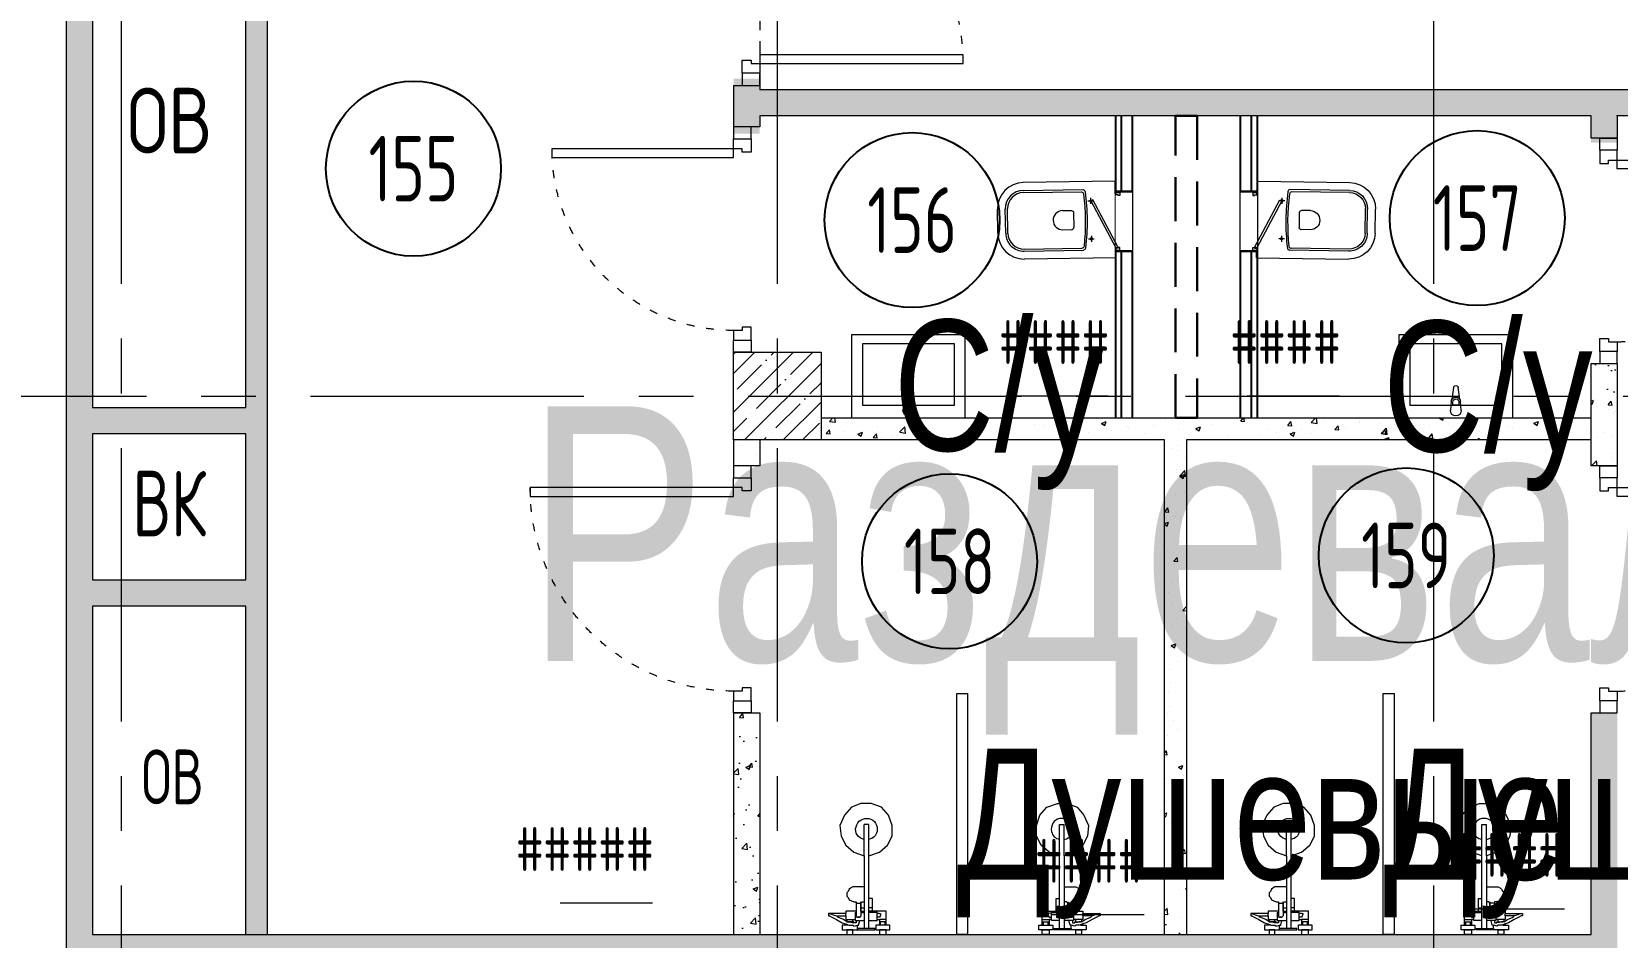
# Model space of a CAD drawing. Header units: millimetres. Extents: x -455656 to 9247092, y 0 to 412358.
# Drawn here: x -197642 to -190394, y 369785 to 373923 of the extents above; entities that cross this region are included whole.
import ezdxf
from ezdxf import colors
from ezdxf.entities.mleader import LeaderData, LeaderLine
from ezdxf.enums import TextEntityAlignment as Align
from ezdxf.math import Vec2, Vec3

# ---------------------------------------------------------------- set-up
doc = ezdxf.new("R2018")
doc.units = ezdxf.units.MM
doc.header["$MEASUREMENT"] = 0
doc.set_wipeout_variables(frame=1)
for name, pattern in [('ACAD_ISO03W100', [30, 12, -18]), ('ADSK_Штриховая_ш2 п1', [3, 2, -1]), ('CENTER', [2, 1.25, -0.25, 0.25, -0.25])]:
    doc.linetypes.add(name, pattern=pattern)
doc.layers.get('0').update_dxf_attribs({"color": 250, "lineweight": 9})
doc.layers.add('АР_Названия помещений', color=124, linetype='Continuous', lineweight=5, plot=False)
for name, color, linetype, lineweight in [('АР_Номер помещения', 1, 'Continuous', 25), ('АР_Помещения_площадь', 19, 'Continuous', 9), ('подлога', 250, 'Continuous', 9)]:
    doc.layers.add(name, color=color, linetype=linetype, lineweight=lineweight)
doc.styles.add('ICOCPEUR', font='isocpeur.TTF')
doc.styles.add('ISOCPEUR', font='isocpeur.TTF', dxfattribs={"width": 0.7})
doc.styles.get("Standard").update_dxf_attribs({"font": 'isocpeur.TTF'})
pattern_1 = [(50, (0, 247657.5), (215.17805, -18.82564), [22.5, -247.5]), (355, (0, 247657.5), (-41.6254, 225.65764), [18, -198]), (100.45144, (17.93, 247655.93), (173.55265, 206.832), [19.12206, -210.34263]), (46.1842, (0, 247717.5), (320.1724, -49.65578), [33.75, -371.25]), (96.63564, (26.68, 247713.36), (280.3986, 292.2356), [28.6831, -315.51413]), (351.18416, (0, 247717.5), (280.3986, 292.2356), [27, -297]), (21, (30, 247702.5), (179.07212, -120.78567), [22.5, -247.5]), (326, (30, 247702.5), (72.9946, 217.54501), [18, -198]), (71.45144, (44.92, 247692.43), (252.06671, 96.75935), [19.12206, -210.34263]), (37.5, (0, 247657.5), (3.647957, 99.868156), [0, -195.6, 0, -201, 0, -198.75]), (7.5, (0, 247657.5), (78.92086, 118.323514), [0, -114.6, 0, -191.1, 0, -75.75]), (327.5, (-66.9, 247657.5), (160.14673, -6.766462), [0, -75, 0, -234, 0, -310.5]), (317.5, (-96.9, 247657.5), (174.95585, 30.031495), [0, -97.5, 0, -155.4, 0, -220.5])]

# ---------------------------------------------------------------- blocks, each defined once
blk = doc.blocks.new('*U456')
for points in [[(-55, -80), (-55, 0), (-115, 0), (-115, -40), (-100, -40), (-100, -80), (-55, -80)], [(0, 0), (0, -80), (-55, -80), (-55, 0), (0, 0)], [(-1130, 0), (-1130, -80), (-1075, -80), (-1075, 0), (-1130, 0)], [(-1075, -80), (-1075, 0), (-1015, 0), (-1015, -40), (-1030, -40), (-1030, -80), (-1075, -80)]]:
    blk.add_lwpolyline(points)
blk.add_lwpolyline([(-100, -80), (-100, -1010), (-140, -1010), (-140, -80)], close=True)
at = {"linetype": 'ACAD_ISO03W100', "ltscale": 3}
blk.add_arc((-100, -80), 930, 180, 270, dxfattribs=at)
blk = doc.blocks.new('*U458')
for points in [[(-55, -80), (-55, 0), (-115, 0), (-115, -40), (-100, -40), (-100, -80), (-55, -80)], [(0, 0), (0, -80), (-55, -80), (-55, 0), (0, 0)], [(-1030, 0), (-1030, -80), (-975, -80), (-975, 0), (-1030, 0)], [(-975, -80), (-975, 0), (-915, 0), (-915, -40), (-930, -40), (-930, -80), (-975, -80)]]:
    blk.add_lwpolyline(points)
blk.add_lwpolyline([(-100, -80), (-100, -910), (-140, -910), (-140, -80)], close=True)
at = {"linetype": 'ACAD_ISO03W100', "ltscale": 3}
blk.add_arc((-100, -80), 830, 180, 270, dxfattribs=at)
blk = doc.blocks.new('*U457')
for points in [[(0, 0), (0, -80), (55, -80), (55, 0), (0, 0)], [(55, -80), (55, 0), (115, 0), (115, -40), (100, -40), (100, -80), (55, -80)], [(1075, -80), (1075, 0), (1015, 0), (1015, -40), (1030, -40), (1030, -80), (1075, -80)], [(1130, 0), (1130, -80), (1075, -80), (1075, 0), (1130, 0)]]:
    blk.add_lwpolyline(points)
blk.add_lwpolyline([(100, -80), (100, -1010), (140, -1010), (140, -80)], close=True)
at = {"linetype": 'ACAD_ISO03W100', "ltscale": 3}
blk.add_arc((100, -80), 930, 270, 0, dxfattribs=at)
blk = doc.blocks.new('*U44')
at = {"layer": 'АР_Номер помещения', "color": 7}
blk.add_circle((-456.4, -1236.9), 400, dxfattribs=at)
at = {"layer": 'АР_Помещения_площадь', "color": 7}
blk.add_line((636.2, -4593.6), (213.9, -4593.6), dxfattribs=at)
at = {"color": 7, "style": 'ISOCPEUR', "width": 0.7, "flags": 1}
blk.add_attdef('КАТЕГОРИЯ', (-499.2, -2092.2), '', height=250, dxfattribs=at)
at = {"layer": 'АР_Номер помещения', "color": 7, "style": 'ISOCPEUR', "width": 0.7}
blk.add_attdef('НОМЕР_ПОМЕЩЕНИЯ', text='', height=300, dxfattribs=at).set_placement((-456.4, -1236.9), align=Align.MIDDLE_CENTER)
at = {"layer": 'АР_Помещения_площадь', "color": 7, "lineweight": 30, "width": 0.7, "flags": 104}
blk.add_attdef('ИМЯ_ПОМЕЩЕНИЯ', text='', height=100, dxfattribs=at).set_placement((157.6, 1217.1), align=Align.MIDDLE_CENTER)
at = {"layer": 'АР_Помещения_площадь', "color": 7, "style": 'ISOCPEUR', "width": 0.7}
blk.add_attdef('ПЛОЩАДЬ_ПОМЕЩЕНИЯ', text='', height=200, dxfattribs=at).set_placement((641.1, -4347.1), align=Align.MIDDLE_RIGHT)
blk = doc.blocks.new('*U48')
at = {"layer": 'АР_Номер помещения', "color": 7}
blk.add_circle((-365, -1371.3), 400, dxfattribs=at)
at = {"layer": 'АР_Помещения_площадь', "color": 7}
blk.add_line((358.9, -2987.4), (-63.4, -2987.4), dxfattribs=at)
at = {"color": 7, "style": 'ISOCPEUR', "width": 0.7, "flags": 1}
blk.add_attdef('КАТЕГОРИЯ', (-499.2, -2092.2), '', height=250, dxfattribs=at)
at = {"layer": 'АР_Номер помещения', "color": 7, "style": 'ISOCPEUR', "width": 0.7}
blk.add_attdef('НОМЕР_ПОМЕЩЕНИЯ', text='', height=300, dxfattribs=at).set_placement((-365, -1371.3), align=Align.MIDDLE_CENTER)
at = {"layer": 'АР_Помещения_площадь', "color": 7, "lineweight": 30, "width": 0.7, "flags": 104}
blk.add_attdef('ИМЯ_ПОМЕЩЕНИЯ', text='', height=100, dxfattribs=at).set_placement((157.6, 1217.1), align=Align.MIDDLE_CENTER)
at = {"layer": 'АР_Помещения_площадь', "color": 7, "style": 'ISOCPEUR', "width": 0.7}
blk.add_attdef('ПЛОЩАДЬ_ПОМЕЩЕНИЯ', text='', height=200, dxfattribs=at).set_placement((363.8, -2740.9), align=Align.MIDDLE_RIGHT)
blk = doc.blocks.new('*U103')
at = {"layer": 'АР_Номер помещения', "color": 7}
blk.add_circle((-513.5, -1398.4), 400, dxfattribs=at)
at = {"layer": 'АР_Помещения_площадь', "color": 7}
blk.add_line((375.9, -3013.9), (-46.5, -3013.9), dxfattribs=at)
at = {"color": 7, "style": 'ISOCPEUR', "width": 0.7, "flags": 1}
blk.add_attdef('КАТЕГОРИЯ', (-499.2, -2092.2), '', height=250, dxfattribs=at)
at = {"layer": 'АР_Номер помещения', "color": 7, "style": 'ISOCPEUR', "width": 0.7}
blk.add_attdef('НОМЕР_ПОМЕЩЕНИЯ', text='', height=300, dxfattribs=at).set_placement((-513.5, -1398.4), align=Align.MIDDLE_CENTER)
at = {"layer": 'АР_Помещения_площадь', "color": 7, "lineweight": 30, "width": 0.7, "flags": 104}
blk.add_attdef('ИМЯ_ПОМЕЩЕНИЯ', text='', height=100, dxfattribs=at).set_placement((157.6, 1217.1), align=Align.MIDDLE_CENTER)
at = {"layer": 'АР_Помещения_площадь', "color": 7, "style": 'ISOCPEUR', "width": 0.7}
blk.add_attdef('ПЛОЩАДЬ_ПОМЕЩЕНИЯ', text='', height=200, dxfattribs=at).set_placement((380.8, -2767.4), align=Align.MIDDLE_RIGHT)
blk = doc.blocks.new('*U49')
at = {"layer": 'АР_Номер помещения', "color": 7}
blk.add_circle((-6845.3, -2943.8), 400, dxfattribs=at)
at = {"layer": 'АР_Помещения_площадь', "color": 7}
blk.add_line((-5948.9, -3748.1), (-6371.3, -3748.1), dxfattribs=at)
at = {"color": 7, "style": 'ISOCPEUR', "width": 0.7, "flags": 1}
blk.add_attdef('КАТЕГОРИЯ', (-499.2, -2092.2), '', height=250, dxfattribs=at)
at = {"layer": 'АР_Номер помещения', "color": 7, "style": 'ISOCPEUR', "width": 0.7}
blk.add_attdef('НОМЕР_ПОМЕЩЕНИЯ', text='', height=300, dxfattribs=at).set_placement((-6845.3, -2943.8), align=Align.MIDDLE_CENTER)
at = {"layer": 'АР_Помещения_площадь', "color": 7, "lineweight": 30, "width": 0.7, "flags": 104}
blk.add_attdef('ИМЯ_ПОМЕЩЕНИЯ', text='', height=100, dxfattribs=at).set_placement((157.6, 1217.1), align=Align.MIDDLE_CENTER)
at = {"layer": 'АР_Помещения_площадь', "color": 7, "style": 'ISOCPEUR', "width": 0.7}
blk.add_attdef('ПЛОЩАДЬ_ПОМЕЩЕНИЯ', text='', height=200, dxfattribs=at).set_placement((-5944, -3501.6), align=Align.MIDDLE_RIGHT)
blk = doc.blocks.new('*U50')
at = {"layer": 'АР_Номер помещения', "color": 7}
blk.add_circle((-6458.5, -2731.2), 400, dxfattribs=at)
at = {"layer": 'АР_Помещения_площадь', "color": 7}
blk.add_line((-7088.2, -3544.6), (-7510.5, -3544.6), dxfattribs=at)
at = {"color": 7, "style": 'ISOCPEUR', "width": 0.7, "flags": 1}
blk.add_attdef('КАТЕГОРИЯ', (-499.2, -2092.2), '', height=250, dxfattribs=at)
at = {"layer": 'АР_Номер помещения', "color": 7, "style": 'ISOCPEUR', "width": 0.7}
blk.add_attdef('НОМЕР_ПОМЕЩЕНИЯ', text='', height=300, dxfattribs=at).set_placement((-6458.5, -2731.2), align=Align.MIDDLE_CENTER)
at = {"layer": 'АР_Помещения_площадь', "color": 7, "lineweight": 30, "width": 0.7, "flags": 104}
blk.add_attdef('ИМЯ_ПОМЕЩЕНИЯ', text='', height=100, dxfattribs=at).set_placement((157.6, 1217.1), align=Align.MIDDLE_CENTER)
at = {"layer": 'АР_Помещения_площадь', "color": 7, "style": 'ISOCPEUR', "width": 0.7}
blk.add_attdef('ПЛОЩАДЬ_ПОМЕЩЕНИЯ', text='', height=200, dxfattribs=at).set_placement((-7083.3, -3298.1), align=Align.MIDDLE_RIGHT)
blk = doc.blocks.new('Из_буфера15266')
at = {"lineweight": 0, "ltscale": 100, "transparency": 33554687}
for points in [[(-13.2, -338.7), (-60.9, -354.5), (-97.9, -386.3), (-119.1, -428.6), (-119.1, -476.2), (-103.2, -523.9), (-71.4, -560.9), (-23.8, -576.8), (23.8, -576.8), (66.1, -560.9), (97.9, -523.9), (119.1, -476.2), (113.8, -428.6), (92.6, -386.3), (55.6, -354.5), (7.9, -338.7), (7.9, -195.8), (23.8, -195.8), (34.4, -195.8), (50.3, -195.8), (60.9, -195.8), (71.4, -190.5), (76.7, -185.2), (82, -174.6), (87.3, -169.3), (87.3, -158.7), (87.3, -153.5), (82, -148.2), (82, -148.2), (76.7, -137.6), (76.7, -137.6), (66.1, -132.3), (55.6, -127), (50.3, -127), (45, -127), (45, -105.8), (45, -84.7), (92.6, -84.7), (92.6, -74.1), (166.7, -74.1), (172, -74.1), (172, -68.8), (172, -63.5), (166.7, -63.5), (156.1, -58.2), (134.9, -47.6), (108.5, -31.7), (92.6, -26.5), (92.6, -21.2), (108.5, -21.2), (108.5, 0), (39.7, 0), (39.7, -21.2), (39.7, -21.2), (39.7, -21.2), (34.4, -21.2), (34.4, -21.2), (29.1, -42.3), (7.9, -42.3), (7.9, -5.3), (39.7, -5.3), (39.7, 0), (-39.7, 0), (-39.7, -5.3), (-13.2, -5.3), (-13.2, -42.3), (-50.3, -42.3), (-50.3, -47.6), (-60.9, -47.6), (-60.9, -37), (-60.9, -37), (-60.9, -21.2), (-45, -21.2), (-45, 0), (-108.5, 0), (-108.5, -21.2), (-92.6, -21.2), (-92.6, -37), (-92.6, -37), (-92.6, -47.6), (-92.6, -47.6), (-92.6, -84.7), (-29.1, -84.7)], [(-92.6, -21.2), (-60.9, -21.2)], [(-92.6, -37), (-60.9, -37)], [(-92.6, -47.6), (-60.9, -47.6)], [(-87.3, -21.2), (-87.3, -37)], [(-66.1, -21.2), (-66.1, -37)], [(-50.3, -47.6), (-50.3, -79.4)], [(-13.2, -5.3), (7.9, -5.3)], [(-13.2, -42.3), (-13.2, -142.9)], [(7.9, -195.8), (7.9, -42.3)], [(23.8, -63.5), (23.8, -63.5), (23.8, -63.5), (29.1, -58.2), (29.1, -58.2), (29.1, -58.2), (29.1, -58.2), (34.4, -58.2), (39.7, -58.2), (39.7, -58.2), (39.7, -58.2), (39.7, -58.2), (45, -58.2), (45, -63.5), (45, -63.5)], [(23.8, -105.8), (23.8, -63.5)], [(45, -42.3), (29.1, -42.3)], [(34.4, -58.2), (29.1, -58.2)], [(34.4, -58.2), (34.4, -58.2)], [(39.7, -58.2), (34.4, -58.2)], [(55.6, -15.9), (39.7, -21.2)], [(39.7, -58.2), (39.7, -58.2)], [(45, -63.5), (45, -63.5)], [(45, -84.7), (45, -63.5)], [(50.3, -47.6), (50.3, -47.6)], [(50.3, -52.9), (50.3, -47.6)], [(50.3, -79.4), (50.3, -47.6)], [(50.3, -58.2), (50.3, -52.9)], [(55.6, -15.9), (55.6, -15.9)], [(60.9, -21.2), (55.6, -15.9)], [(55.6, -31.7), (55.6, -31.7)], [(76.7, -37), (55.6, -31.7)], [(92.6, -26.5), (76.7, -21.2), (60.9, -21.2)], [(60.9, -37), (66.1, -37), (82, -37), (82, -37)], [(87.3, -47.6), (60.9, -47.6)], [(66.1, -31.7), (66.1, -37)], [(87.3, -37), (76.7, -37)], [(82, -21.2), (92.6, -21.2)], [(92.6, -63.5), (92.6, -74.1)], [(166.7, -74.1), (150.8, -68.8), (134.9, -63.5)], [(-50.3, -79.4), (-13.2, -79.4)], [(-29.1, -84.7), (-29.1, -142.9), (-23.8, -142.9), (-23.8, -142.9), (-23.8, -142.9), (-18.5, -142.9), (-13.2, -142.9), (-13.2, -142.9), (-13.2, -338.7)], [(-29.1, -84.7), (-13.2, -84.7)], [(-29.1, -100.5), (-13.2, -100.5)], [(23.8, -79.4), (7.9, -79.4)], [(23.8, -84.7), (7.9, -84.7)], [(23.8, -100.5), (7.9, -100.5)], [(13.2, -127), (7.9, -127)], [(18.5, -127), (13.2, -127)], [(23.8, -121.7), (18.5, -127)], [(23.8, -84.7), (23.8, -127)], [(23.8, -127), (23.8, -105.8)], [(45, -121.7), (34.4, -121.7), (23.8, -121.7)], [(50.3, -79.4), (45, -79.4)], [(45, -127), (45, -121.7)], [(166.7, -74.1), (166.7, -74.1)], [(-13.2, -338.7), (-13.2, -481.5)], [(7.9, -338.7), (7.9, -481.5)], [(-13.2, -481.5), (7.9, -481.5)]]:
    blk.add_lwpolyline(points, dxfattribs=at)
for points in [[(-92.6, 0), (-60.9, 0), (-60.9, 21.2), (-92.6, 21.2)], [(60.9, 0), (87.3, 0), (87.3, 21.2), (60.9, 21.2)], [(39.7, -21.2), (39.7, -21.2)], [(50.3, -42.3), (45, -42.3), (45, -31.7), (55.6, -31.7), (55.6, -31.7), (55.6, -37), (60.8, -37), (60.8, -47.6), (50.3, -47.6)], [(87.3, -47.6), (87.3, -37), (103.2, -47.6), (129.6, -58.2), (134.9, -63.5), (92.6, -63.5), (92.6, -47.6)]]:
    blk.add_lwpolyline(points, close=True, dxfattribs=at)
for points, knots in [([(-50.3, -74.1), (-55.6, -79.4), (-60.9, -74.1), (-66.1, -74.1), (-66.1, -68.8), (-66.1, -63.5), (-60.9, -58.2), (-55.6, -58.2), (-55.6, -58.2), (-50.3, -58.2)], [0, 0, 0, 0, 1, 1, 1, 2, 2, 2, 3, 3, 3, 3]), ([(7.9, -412.7), (34.4, -418), (55.6, -444.5), (45, -471), (39.7, -497.4), (13.2, -513.3), (-13.2, -508), (-39.7, -502.7), (-55.6, -476.2), (-50.3, -449.8), (-45, -428.6), (-34.4, -418), (-13.2, -412.7)], [0, 0, 0, 0, 1, 1, 1, 2, 2, 2, 3, 3, 3, 4, 4, 4, 4])]:
    blk.add_open_spline(points, degree=3, knots=knots, dxfattribs=at)
blk = doc.blocks.new('унитаз поликлиники')
for p, q in [((0, 175), (0, -175)), ((0, 175), (420, 175)), ((125.6, 86.7), (99.5, 86.7)), ((112.4, 73.1), (112.4, 100.2)), ((420, 138.7), (149.6, 138.7)), ((420, 129), (156.8, 128.7)), ((191.9, -33.7), (191.9, 33.7)), ((242.4, 43.7), (201.9, 43.7)), ((494, 57.1), (494, -57.1)), ((504, 55), (504, -55)), ((540, 55), (540, -55)), ((242.4, -43.7), (201.9, -43.7)), ((125.5, -86.5), (99.4, -86.5)), ((112.3, -73), (112.3, -100.1)), ((420, -139), (147.9, -138.7)), ((420, -129), (155.2, -128.7)), ((0, -175), (420, -175))]:
    blk.add_line(p, q)
for centre, radius, start, end in [((420, 55), 120, 0, 90), ((420.5, 55.2), 83.5, 359.86187, 90.33349), ((420, 55), 74, 0, 90), ((242.4, 0), 43.7, 270, 90), ((420, -55), 120, 270, 0), ((420, -55), 84, 270, 0), ((420, -55), 74, 270, 358.40182)]:
    blk.add_arc(centre, radius, start, end)
at = {"extrusion": (0, 0, -1)}
for centre, major_axis, ratio, start_param, end_param in [((112.4, 86.8), (3.55, 3.55), 1, 5.504025, 11.78721), ((1158.1, 0), (-731, -726.4), 0.993775, 0.659849, 0.910919), ((984.1, 0), (-23.4, -941.4), 0.89728, 1.422258, 1.677847), ((149.5, 127.3), (-5.6, -10.5), 0.821373, 1.269211, 2.570669), ((154.4, 119.8), (-5.61, -7.72), 0.798093, 1.232924, 2.686723), ((201.9, -33.5), (4.12, -9.49), 0.964797, 0.42926, 1.943413), ((147.9, -127.5), (5.4, -10.4), 0.836443, 0.56114, 1.877577), ((155.2, -117.5), (5.3, -10.4), 0.842984, 0.549902, 1.8819)]:
    blk.add_ellipse(centre, major_axis=major_axis, ratio=ratio, start_param=start_param, end_param=end_param, dxfattribs=at)
for centre, major_axis, ratio, start_param, end_param in [((201.9, 33.5), (4.12, 9.49), 0.964797, 0.42926, 1.943413), ((112.3, -86.6), (3.54, -3.55), 1, 5.504025, 11.78721)]:
    blk.add_ellipse(centre, major_axis=major_axis, ratio=ratio, start_param=start_param, end_param=end_param)
blk = doc.blocks.new('Из_буфера27431')
at = {"linetype": 'Continuous', "lineweight": 5}
for p, q in [((-138.5, 11.1), (-85.6, 17.7)), ((-138.5, 11.1), (-85.6, 17.7)), ((-76.1, 21), (-34.1, 25)), ((-76.1, 21), (-34.1, 25)), ((-59, 13.6), (-73.9, 13.6)), ((-59, 13.6), (-73.9, 13.6)), ((-59, -13.6), (-59, 13.6)), ((-59, -13.6), (-59, 13.6)), ((-85.6, -17.7), (-138.5, -11.1)), ((-85.6, -17.7), (-138.5, -11.1)), ((-34.1, -25), (-76.1, -21)), ((-34.1, -25), (-76.1, -21)), ((-73.9, -13.6), (-59, -13.6)), ((-73.9, -13.6), (-59, -13.6))]:
    blk.add_line(p, q, dxfattribs=at)
for points in [[(0, -260), (-380, -260), (-380, 260), (0, 260)], [(-59, -210), (-339.1, -210), (-339.1, 210), (-59, 210)], [(-59, -210), (-339.1, -210), (-339.1, 210), (-59, 210)]]:
    blk.add_lwpolyline(points, close=True, dxfattribs=at)
for centre, radius, start, end in [((-137.1, 0), 11.2, 97.13892, 262.86108), ((-137.1, 0), 11.2, 97.13892, 262.86108), ((-74.2, 0), 21.1, 122.77103, 237.22897), ((-74.2, 0), 21.1, 122.77103, 237.22897), ((-73.9, 0), 13.6, 90, 270), ((-73.9, 0), 13.6, 90, 270), ((-74.2, 0), 21.1, 95.16961, 122.77103), ((-74.2, 0), 21.1, 95.16961, 122.77103), ((-34.1, 0), 25, 270, 90), ((-34.1, 0), 25, 270, 90), ((-74.2, 0), 21.1, 237.22897, 264.83039), ((-74.2, 0), 21.1, 237.22897, 264.83039)]:
    blk.add_arc(centre, radius, start, end, dxfattribs=at)
blk = doc.blocks.new('_DotSmall')
at = {"color": 0, "linetype": 'ByBlock', "const_width": 0.5}
blk.add_lwpolyline([(-0.0625, 0, 1), (0.0625, 0, 1)], format="xyb", close=True, dxfattribs=at)
blk = doc.blocks.new('*U563')
at = {"color": 7}
blk.add_wipeout([(-565, 60), (445, 60), (445, -218), (-565, -218)], dxfattribs=at)
for p, q in [((-530, 60), (-565, 60)), ((-550, 60), (-550, -10)), ((-550, -10), (-550, 60)), ((-510, 60), (-530, 60)), ((-510, 20), (-510, 60)), ((-500, 20), (-510, 20)), ((-500, -10), (-500, 20)), ((380, -10), (380, 20)), ((380, 20), (390, 20)), ((390, 20), (390, 60)), ((390, 60), (410, 60)), ((410, 60), (445, 60)), ((430, 60), (430, -10)), ((430, -10), (430, 60)), ((-565, -10), (-530, -10)), ((-530, -10), (-500, -10)), ((410, -10), (380, -10)), ((445, -10), (410, -10))]:
    blk.add_line(p, q)
at = {"lineweight": 30}
for p, q in [((-565, 60), (-565, -218)), ((445, 60), (445, -218))]:
    blk.add_line(p, q, dxfattribs=at)
blk.add_lwpolyline([(389, 60), (370, 25), (-424, 448), (-406, 483)], close=True)

msp = doc.modelspace()

# ---------------------------------------------------------------- hatches: boundary and pattern name
at = {"layer": 'подлога', "ltscale": 100}
h = msp.add_hatch(dxfattribs=at)
h.set_pattern_fill('AR-CONC', color=256, scale=30)
h.set_pattern_definition(pattern_1)
h.paths.add_polyline_path([(-197233.9, 372205.9), (-197363.9, 372205.9), (-197363.9, 372258.2), (-197483.9, 372258.2), (-197483.9, 368756.6, 0.095251), (-197363.9, 368800.8), (-197363.9, 369677.8), (-197363.9, 369677.8), (-197233.9, 369677.8), (-197233.9, 369797.8), (-197364.1, 369797.8), (-197364.1, 369798.2), (-197364.1, 371298.2), (-197233.9, 371298.2), (-197233.9, 371418.2), (-197363.9, 371418.2), (-197363.9, 372085.9), (-197233.9, 372085.9)])
h.paths.add_polyline_path([(-196563.9, 372258.2), (-196663.9, 372258.2), (-196663.9, 372205.9), (-197233.9, 372205.9), (-197233.9, 372085.9), (-196663.9, 372085.9), (-196663.9, 371418.2), (-197233.9, 371418.2), (-197233.9, 371298.2), (-196764.1, 371298.2), (-196663.9, 371298.2), (-196663.9, 369797.8), (-196563.9, 369797.8)])
h.paths.add_polyline_path([(-196563.9, 375008.2), (-196663.9, 375008.2), (-196663.9, 372258.2), (-196563.9, 372258.2)])
h.paths.add_polyline_path([(-197363.9, 375008.2), (-197483.9, 375008.2), (-197483.9, 372258.2), (-197363.9, 372258.2)])
h = msp.add_hatch(dxfattribs=at)
h.set_pattern_fill('AR-CONC', color=256, scale=30)
h.set_pattern_definition(pattern_1)
h.paths.add_polyline_path([(-194313.9, 373708.3), (-194433.9, 373708.3), (-194433.9, 373458.2), (-194313.9, 373458.2), (-194313.9, 373538.4), (-190513.9, 373538.4), (-190513.9, 373416.7), (-190393.9, 373416.7), (-190393.9, 373538.4), (-188033.9, 373538.4), (-188033.9, 372058.4), (-187913.9, 372058), (-187913.9, 373658.4), (-194313.9, 373658.4)])
h = msp.add_hatch(dxfattribs=at)
h.set_pattern_fill('ANSI35', color=256, scale=500)
h.set_pattern_definition([(45, (-1151486.01, 412329.66), (-88.388348, 88.388348), []), (45, (-1151397.63, 412329.66), (-88.388348, 88.388348), [156.25, -31.25, 0, -31.25])])
h.paths.add_polyline_path([(-194033.9, 372458.2), (-194433.9, 372458.2), (-194433.9, 372058.2), (-194033.9, 372058.2)])
h = msp.add_hatch(dxfattribs=at)
h.set_pattern_fill('AR-CONC', color=256, scale=30)
h.set_pattern_definition(pattern_1)
h.paths.add_polyline_path([(-190393.9, 372416.7), (-190513.9, 372416.7), (-190513.9, 371939.9), (-190393.9, 371939.9)])
h = msp.add_hatch(dxfattribs=at)
h.set_pattern_fill('AR-CONC', color=256, scale=30)
h.set_pattern_definition(pattern_1)
h.paths.add_polyline_path([(-192463.9, 372058.2), (-192463.9, 369797.8), (-192363.9, 369797.8), (-192363.9, 372058.2), (-190513.9, 372058.2), (-190513.9, 372158.2), (-192136.1, 372158.2), (-192136.1, 372162.3), (-192236.1, 372162.3), (-192236.1, 372158.2), (-192536.8, 372158.2), (-192536.8, 372157.4), (-192636.8, 372157.4), (-192636.8, 372158.2), (-194033.9, 372158.2), (-194033.9, 372058.2)])
h = msp.add_hatch(dxfattribs=at)
h.set_pattern_fill('AR-CONC', color=256, scale=30)
h.set_pattern_definition(pattern_1)
h.paths.add_polyline_path([(-194313.9, 372058.2), (-194433.9, 372058.2), (-194433.9, 371939.9), (-194313.9, 371939.9)])
h = msp.add_hatch(dxfattribs=at)
h.set_pattern_fill('AR-CONC', color=256, scale=30)
h.set_pattern_definition(pattern_1)
h.paths.add_polyline_path([(-190393.9, 370809.9), (-190513.9, 370809.9), (-190513.9, 369797.8), (-197362.4, 369797.8), (-197362.4, 369677.8), (-190513.9, 369677.8), (-190513.9, 369106), (-197363.9, 369106), (-197363.9, 368986), (-190513.9, 368986), (-190513.9, 368980.1), (-190513.9, 368980.1), (-190513.9, 368541.8), (-190513.9, 366178.2), (-190613.2, 366178.2), (-190613.2, 366058.2), (-188433.9, 366058.2), (-188433.9, 366178.2), (-190393.9, 366178.2)])
edge = h.paths.add_edge_path()
edge.add_line((-197363.9, 368763.2), (-197363.9, 368800.8))
edge.add_arc((-197538.8, 369090.8), 338.7, 279.32816, 301.09248, ccw=False)
edge.add_line((-197483.9, 368756.6), (-197483.9, 366178.2))
edge.add_line((-197483.9, 366178.2), (-197633.9, 366178.2))
edge.add_line((-197633.9, 366178.2), (-197633.9, 366058.1))
edge.add_line((-197633.9, 366058.1), (-197265, 366058.1))
edge.add_line((-197265, 366058.1), (-197265, 366178.1))
edge.add_line((-197265, 366178.1), (-197363.9, 366178.2))
edge.add_line((-197363.9, 366178.2), (-197363.9, 368763.2))
h.paths.add_polyline_path([(-187913.9, 370928.2), (-187993.9, 370928.3), (-188033.9, 370928.3), (-188033.9, 369371.8), (-188033.9, 366058.2), (-187913.9, 366058.2), (-187913.9, 369606)])
h = msp.add_hatch(dxfattribs=at)
h.set_pattern_fill('AR-CONC', color=256, scale=30)
h.set_pattern_definition(pattern_1)
h.paths.add_polyline_path([(-194313.9, 370809.9), (-194353.9, 370809.9), (-194353.9, 370809.9), (-194433.9, 370809.9), (-194433.9, 369797.8), (-194313.9, 369797.8)])

# ---------------------------------------------------------------- linework, layer by layer
at = {"layer": 'подлога', "linetype": 'CENTER', "ltscale": 1000}
for p, q in [((-197233.9, 382020.7), (-197233.9, 326288.3)), ((-194233.9, 382020.7), (-194233.9, 326288.3)), ((-191233.9, 382020.7), (-191233.9, 322557.5)), ((-224367.6, 372258.2), (-141189.2, 372258.2)), ((-224367.6, 372258.2), (-141189.2, 372258.2))]:
    msp.add_line(p, q, dxfattribs=at)
at = {"layer": 'подлога', "linetype": 'ADSK_Штриховая_ш2 п1', "ltscale": 50}
msp.add_line((-194313.9, 374780.8), (-194313.9, 373658.4), dxfattribs=at)
at = {"layer": 'подлога', "ltscale": 100}
msp.add_line((-188033.9, 373538.4), (-190398, 373538.4), dxfattribs=at)
for points in [[(-197483.9, 366178.2), (-197483.9, 375008.2)], [(-197363.9, 375008.2), (-197363.9, 372205.9)], [(-196663.9, 372205.9), (-196663.9, 375008.2)], [(-196563.9, 369797.8), (-196563.9, 375008.2)], [(-194433.9, 373678.3), (-194313.9, 373678.3)], [(-194433.9, 373678.3), (-194433.9, 373488.2)], [(-194313.9, 373678.3), (-194313.9, 373658.4)], [(-188033.9, 372058.2), (-187913.9, 372058.2), (-187913.9, 373658.5), (-194313.9, 373658.4)], [(-190513.9, 373538.4), (-194313.9, 373538.4)], [(-194313.9, 373538.4), (-194313.9, 373488.2)], [(-190513.9, 373436.7), (-190513.9, 373538.4)], [(-190393.9, 373538.4), (-190393.9, 373436.7)], [(-194313.9, 373488.2), (-194433.9, 373488.2)], [(-190393.9, 373436.7), (-190513.9, 373436.7)], [(-190513.9, 371939.9), (-190513.9, 372406.7)], [(-190513.9, 372406.7), (-190393.9, 372406.7)], [(-190393.9, 372406.7), (-190393.9, 371939.9)], [(-197363.9, 372205.9), (-196663.9, 372205.9)], [(-194033.9, 372158.2), (-192363.9, 372158.2)], [(-192363.9, 372158.2), (-190513.9, 372158.2)], [(-197363.9, 372085.9), (-197363.9, 371418.2)], [(-196663.9, 372085.9), (-197363.9, 372085.9)], [(-196663.9, 371418.2), (-196663.9, 372085.9)], [(-194433.9, 372058.2), (-194433.9, 371939.9)], [(-194313.9, 372058.2), (-194313.9, 371939.9)], [(-192463.9, 372058.2), (-194033.9, 372058.2)], [(-192463.9, 369797.8), (-192463.9, 372058.2)], [(-192363.9, 372058.2), (-192363.9, 369797.8)], [(-190513.9, 372058.2), (-192363.9, 372058.2)], [(-194313.9, 371939.9), (-194433.9, 371939.9)], [(-190393.9, 371939.9), (-190513.9, 371939.9)], [(-197363.9, 371418.2), (-196663.9, 371418.2)], [(-197363.9, 371298.2), (-197363.9, 369797.8)], [(-196663.9, 371298.2), (-197363.9, 371298.2)], [(-196663.9, 369797.8), (-196663.9, 371298.2)], [(-197363.9, 369797.8), (-190513.9, 369797.8), (-190513.9, 370809.9)], [(-194433.9, 370809.9), (-194433.9, 369797.8)], [(-194433.9, 370809.9), (-194313.9, 370809.9)], [(-194313.9, 370809.9), (-194313.9, 369797.8)], [(-190513.9, 370809.9), (-190393.9, 370809.9)], [(-197363.9, 369797.8), (-197024.3, 369797.8)], [(-196904.3, 369797.8), (-194433.9, 369797.8)], [(-194313.9, 369797.8), (-190513.9, 369797.9)]]:
    msp.add_lwpolyline(points, dxfattribs=at)
at = {"layer": 'подлога', "color": 0, "lineweight": 25, "ltscale": 100}
for points in [[(-192686.8, 372158.2), (-192686.8, 373538.5)], [(-192661.8, 373538.5), (-192661.8, 372158.2)], [(-192611.8, 373538.5), (-192611.8, 372158.2)], [(-192116.1, 372158.2), (-192116.1, 373538.4)], [(-192066.1, 372158.2), (-192066.1, 373538.4)], [(-192039.9, 373538.4), (-192039.9, 372158.2)]]:
    msp.add_lwpolyline(points, dxfattribs=at)
at = {"layer": 'подлога', "linetype": 'ADSK_Штриховая_ш2 п1', "lineweight": 30, "ltscale": 100}
msp.add_lwpolyline([(-192413.9, 373538.4), (-192313.9, 373538.4), (-192313.9, 372158.2), (-192413.9, 372158.2)], close=True, dxfattribs=at)
at = {"layer": 'подлога', "ltscale": 100}
msp.add_lwpolyline([(-194433.9, 372458.2), (-194033.9, 372458.2), (-194033.9, 372058.2), (-194433.9, 372058.2)], close=True, dxfattribs=at)
at = {"layer": 'подлога', "lineweight": 0}
for points in [[(-193413.9, 370898.5), (-193363.9, 370898.5), (-193363.9, 369797.8), (-193413.9, 369797.8)], [(-191463.9, 370898.5), (-191413.9, 370898.5), (-191413.9, 369797.8), (-191463.9, 369797.8)]]:
    msp.add_lwpolyline(points, close=True, dxfattribs=at)

# ---------------------------------------------------------------- block references
at = {"layer": 'подлога'}
for name, p, rotation in [('*U457', (-194393.9, 373678.3), 90.00000000000001), ('*U458', (-190473.9, 373436.7), 90.00000000000001), ('унитаз поликлиники', (-192686.8, 373065.6), 180.8645356381789), ('*U456', (-190473.9, 371939.9), 90.00000000000001)]:
    msp.add_blockref(name, p, dxfattribs=dict(at, rotation=rotation))
ref = msp.add_blockref('*U44', (-195440.9, 374534.5), dxfattribs=at)
ref.add_attrib('НОМЕР_ПОМЕЩЕНИЯ', '155', dxfattribs={"layer": 'АР_Номер помещения', "color": 7, "height": 300, "style": 'ISOCPEUR', "width": 0.7}).set_placement((-195897.3, 373297.6), align=Align.MIDDLE_CENTER)
lines = msp.add_mtext('\\W0.8000;Раздевальная', dxfattribs={"layer": 'АР_Названия помещений', "insert": (-195385.9, 372211.7), "char_height": 1163.6, "width": 926.94, "attachment_point": 1})
ref.add_attrib('ИМЯ_ПОМЕЩЕНИЯ', '', (-195385.9, 372211.7), dxfattribs={"flags": 104}).embed_mtext(lines)
ref.add_attrib('ПЛОЩАДЬ_ПОМЕЩЕНИЯ', '#####', dxfattribs={"layer": 'АР_Помещения_площадь', "color": 7, "height": 200, "style": 'ISOCPEUR', "width": 0.7}).set_placement((-194799.8, 370187.4), align=Align.MIDDLE_RIGHT)
at = {"layer": 'подлога', "xscale": -1}
for name, p, rotation in [('*U458', (-194353.9, 373488.2), 270), ('унитаз поликлиники', (-192039.9, 373065.6), 179.1354643618211), ('*U456', (-194353.9, 371939.9), 270)]:
    msp.add_blockref(name, p, dxfattribs=dict(at, rotation=rotation))
at = {"layer": 'подлога'}
ref = msp.add_blockref('*U49', (-186772.5, 376006.3), dxfattribs=at)
ref.add_attrib('НОМЕР_ПОМЕЩЕНИЯ', '156', dxfattribs={"layer": 'АР_Номер помещения', "color": 7, "height": 300, "style": 'ISOCPEUR', "width": 0.7}).set_placement((-193617.8, 373062.5), align=Align.MIDDLE_CENTER)
lines = msp.add_mtext('\\W0.8000;С/у', dxfattribs={"layer": 'АР_Названия помещений', "insert": (-193702.3, 372606.4), "char_height": 597.711, "width": 926.94, "attachment_point": 1})
ref.add_attrib('ИМЯ_ПОМЕЩЕНИЯ', '', (-193702.3, 372606.4), dxfattribs={"flags": 104}).embed_mtext(lines)
ref.add_attrib('ПЛОЩАДЬ_ПОМЕЩЕНИЯ', '####', dxfattribs={"layer": 'АР_Помещения_площадь', "color": 7, "height": 200, "style": 'ISOCPEUR', "width": 0.7}).set_placement((-192716.6, 372504.7), align=Align.MIDDLE_RIGHT)
ref = msp.add_blockref('*U50', (-184575.9, 375802.8), dxfattribs=at)
ref.add_attrib('НОМЕР_ПОМЕЩЕНИЯ', '157', dxfattribs={"layer": 'АР_Номер помещения', "color": 7, "height": 300, "style": 'ISOCPEUR', "width": 0.7}).set_placement((-191034.4, 373071.7), align=Align.MIDDLE_CENTER)
lines = msp.add_mtext('\\W0.8000;С/у', dxfattribs={"layer": 'АР_Названия помещений', "insert": (-191465.5, 372601.7), "char_height": 597.711, "width": 926.94, "attachment_point": 1})
ref.add_attrib('ИМЯ_ПОМЕЩЕНИЯ', '', (-191465.5, 372601.7), dxfattribs={"flags": 104}).embed_mtext(lines)
ref.add_attrib('ПЛОЩАДЬ_ПОМЕЩЕНИЯ', '####', dxfattribs={"layer": 'АР_Помещения_площадь', "color": 7, "height": 200, "style": 'ISOCPEUR', "width": 0.7}).set_placement((-191659.2, 372504.7), align=Align.MIDDLE_RIGHT)
at = {"layer": 'подлога', "ltscale": 100, "xscale": -1}
for name, p, rotation in [('Из_буфера27431', (-193634.4, 372158.2), 90), ('Из_буфера27431', (-191131.9, 372158.2), 90), ('Из_буфера15266', (-192929.9, 369819), 180), ('Из_буфера15266', (-190999.6, 369819), 180)]:
    msp.add_blockref(name, p, dxfattribs=dict(at, rotation=rotation))
at = {"layer": 'подлога'}
ref = msp.add_blockref('*U48', (-190993.5, 372901.3), dxfattribs=at)
ref.add_attrib('НОМЕР_ПОМЕЩЕНИЯ', '159', dxfattribs={"layer": 'АР_Номер помещения', "color": 7, "height": 300, "style": 'ISOCPEUR', "width": 0.7}).set_placement((-191358.5, 371530), align=Align.MIDDLE_CENTER)
lines = msp.add_mtext('\\W0.8000;Душевые', dxfattribs={"layer": 'АР_Названия помещений', "insert": (-191463.9, 370646.5), "char_height": 597.711, "width": 926.94, "attachment_point": 1})
ref.add_attrib('ИМЯ_ПОМЕЩЕНИЯ', '', (-191463.9, 370646.5), dxfattribs={"flags": 104}).embed_mtext(lines)
ref.add_attrib('ПЛОЩАДЬ_ПОМЕЩЕНИЯ', '####', dxfattribs={"layer": 'АР_Помещения_площадь', "color": 7, "height": 200, "style": 'ISOCPEUR', "width": 0.7}).set_placement((-190629.7, 370160.5), align=Align.MIDDLE_RIGHT)
ref = msp.add_blockref('*U103', (-192933, 372901.3), dxfattribs=at)
ref.add_attrib('НОМЕР_ПОМЕЩЕНИЯ', '158', dxfattribs={"layer": 'АР_Номер помещения', "color": 7, "height": 300, "style": 'ISOCPEUR', "width": 0.7}).set_placement((-193446.5, 371502.9), align=Align.MIDDLE_CENTER)
lines = msp.add_mtext('\\W0.8000;Душевые', dxfattribs={"layer": 'АР_Названия помещений', "insert": (-193413.9, 370646.5), "char_height": 597.711, "width": 926.94, "attachment_point": 1})
ref.add_attrib('ИМЯ_ПОМЕЩЕНИЯ', '', (-193413.9, 370646.5), dxfattribs={"flags": 104}).embed_mtext(lines)
ref.add_attrib('ПЛОЩАДЬ_ПОМЕЩЕНИЯ', '####', dxfattribs={"layer": 'АР_Помещения_площадь', "color": 7, "height": 200, "style": 'ISOCPEUR', "width": 0.7}).set_placement((-192552.2, 370133.9), align=Align.MIDDLE_RIGHT)
at = {"layer": 'подлога', "ltscale": 100, "rotation": 180}
for p in [(-193828.2, 369819), (-191897.9, 369819)]:
    msp.add_blockref('Из_буфера15266', p, dxfattribs=at)

# ---------------------------------------------------------------- texts
at = {"layer": 'подлога', "ltscale": 100, "attachment_point": 5, "line_spacing_factor": 0.7, "style": 'ICOCPEUR'}
for s, insert, char_height in [('\\A1;{\\W0.8;ОВ}', (-197012.4, 373517.2), 300), ('\\A1;{\\W0.7;ВК}', (-197013.5, 371766.9), 300), ('\\A1;{\\W0.7;ОВ}', (-196998.8, 370517.8), 250)]:
    msp.add_mtext(s, dxfattribs=dict(at, insert=insert, char_height=char_height))

# ---------------------------------------------------------------- leaders
at = {"layer": 'подлога'}
ml = msp.add_multileader_mtext('Standard', dxfattribs=at)
ml.set_content('%%P0,000', color=256, style='ISOCPEUR')
ml.set_leader_properties(color=256, linetype='Continuous', lineweight=-1)
ml.set_arrow_properties(name='DOTSMALL')
ml.build(insert=Vec2(0, 0))
ml.multileader.update_dxf_attribs({"has_text_frame": 1, "text_left_attachment_type": 4, "text_right_attachment_type": 4, "dogleg_length": 100, "arrow_head_size": 180})
ctx = ml.context
ctx.base_point, ctx.char_height, ctx.arrow_head_size, ctx.landing_gap_size, ctx.plane_origin = Vec3(-195756.6, 376141.3, -0.2), 250, 180, 50, Vec3(-198827.6, 374551.8, -0.2)
ctx.left_attachment, ctx.right_attachment = 4, 4
notes = []
notes.append((ctx, [(0, (0, 0, 0), (0, 0), (1, 0), 1, [])]))
ctx.mtext.insert, ctx.mtext.width, ctx.mtext.line_spacing_style, ctx.mtext.flow_direction = Vec3(-195706.6, 376474.7, -0.2), 852.697, 2, 5
ml = msp.add_multileader_mtext('Standard', dxfattribs=at)
ml.set_content('{\\W0.8;-2,250}', color=256, style='ISOCPEUR')
ml.set_leader_properties(color=256, linetype='Continuous', lineweight=-1)
ml.set_arrow_properties(name='DOTSMALL')
ml.build(insert=Vec2(0, 0))
ml.multileader.update_dxf_attribs({"has_text_frame": 1, "text_left_attachment_type": 4, "text_right_attachment_type": 4, "dogleg_length": 100, "arrow_head_size": 180})
ctx = ml.context
ctx.base_point, ctx.char_height, ctx.arrow_head_size, ctx.landing_gap_size, ctx.plane_origin = Vec3(-297233.6, 376010.4), 250, 180, 50, Vec3(-296855.5, 374536.3)
ctx.left_attachment, ctx.right_attachment = 4, 4
notes.append((ctx, [(0, (0, 0, 0), (0, 0), (1, 0), 1, [])]))
ctx.mtext.insert, ctx.mtext.width, ctx.mtext.defined_height, ctx.mtext.line_spacing_style, ctx.mtext.flow_direction = Vec3(-297183.6, 376343.7), 769.989, 343.9, 2, 5
ml = msp.add_multileader_mtext('Standard', dxfattribs=at)
ml.set_content('{\\W0.8;-2,550}', color=256, style='ISOCPEUR')
ml.set_leader_properties(color=256, linetype='Continuous', lineweight=-1)
ml.set_arrow_properties(name='DOTSMALL')
ml.build(insert=Vec2(0, 0))
ml.multileader.update_dxf_attribs({"has_text_frame": 1, "text_left_attachment_type": 4, "text_right_attachment_type": 4, "dogleg_length": 100, "arrow_head_size": 180})
ctx = ml.context
ctx.base_point, ctx.char_height, ctx.arrow_head_size, ctx.landing_gap_size, ctx.plane_origin = Vec3(-302775.8, 371600.8, -2), 250, 180, 50, Vec3(-302295.5, 369356.7, -2)
ctx.left_attachment, ctx.right_attachment = 4, 4
notes.append((ctx, [(0, (0, 0, 0), (0, 0), (1, 0), 1, [])]))
ctx.mtext.insert, ctx.mtext.width, ctx.mtext.defined_height, ctx.mtext.line_spacing_style, ctx.mtext.flow_direction = Vec3(-302725.8, 371934.1, -2), 801.086, 330.7, 2, 5
for ctx, leaders in notes:
    for number, flags, end, landing, length, lines in leaders:
        leader = LeaderData()
        leader.index, (leader.has_last_leader_line, leader.has_dogleg_vector, leader.attachment_direction) = number, flags
        leader.last_leader_point, leader.dogleg_vector, leader.dogleg_length = Vec3(end), Vec3(landing), length
        for number, points, colour, breaks in lines:
            line = LeaderLine()
            line.index, line.vertices, line.color, line.breaks = number, Vec3.list(points), colors.encode_raw_color(colour), breaks
            leader.lines.append(line)
        ctx.leaders.append(leader)

# ---------------------------------------------------------------- next in the draw order: block references
at = {"layer": 'подлога', "yscale": 0.2701273999331003, "zscale": 0.2701273999331003}
for p, xscale, rotation in [((-192670.6, 373040.2), -0.2701273999331003, 89.99771929390577), ((-192057.3, 373040.2), 0.2701273999331003, 270.0022807060942)]:
    msp.add_blockref('*U563', p, dxfattribs=dict(at, xscale=xscale, rotation=rotation))

doc.saveas('drawing.dxf')
